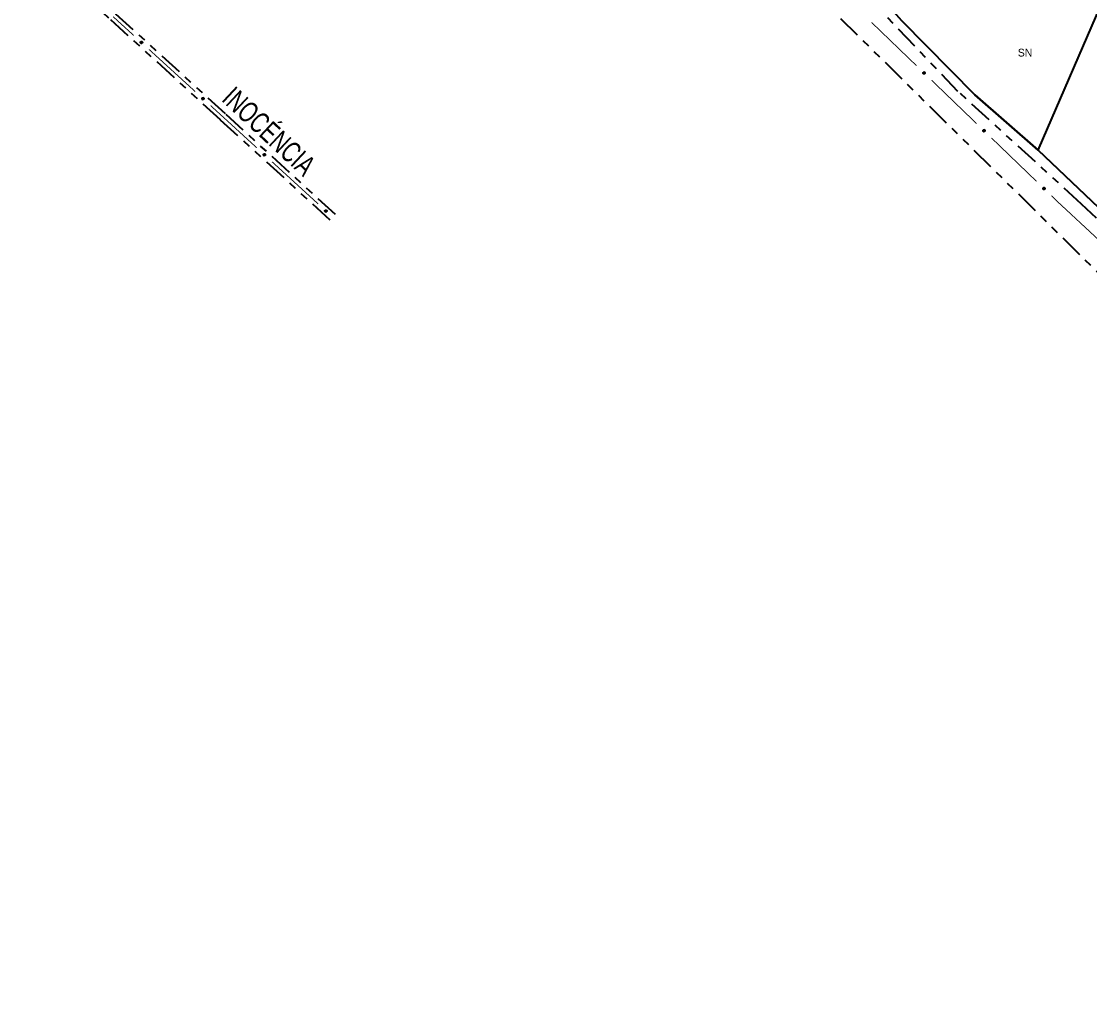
# Model space of a CAD drawing. Extents: x 207981 to 210201, y 4876477 to 4878908.
# Drawn here: x 209309.6 to 209514.8, y 4876755.6 to 4876941.7 of the extents above; entities that cross this region are included whole.
import ezdxf
from ezdxf.enums import TextEntityAlignment as Align

# ---------------------------------------------------------------- set-up
doc = ezdxf.new("R2010")
doc.units = 0
doc.header["$LTSCALE"] = 1.5
doc.header["$MEASUREMENT"] = 0
doc.linetypes.add('TRACO_25', pattern=[8, 3, -1, 1, -1, 1, -1])
for name, color, linetype in [('CD_MALHA_LOTES', 7, 'CONTINUOUS'), ('RU-QUADRA', 210, 'CONTINUOUS'), ('SV-EIXO-RUA-N-PAV', 6, 'CONTINUOUS'), ('SV-RUA-NAO-PAV', 7, 'CONTINUOUS'), ('SV-TXT-RUA-N-PAV', 7, 'CONTINUOUS'), ('Th_NmrPort', 1, 'CONTINUOUS')]:
    doc.layers.add(name, color=color, linetype=linetype)
doc.styles.add('ARIAL', font='ARIAL.SHX')

msp = doc.modelspace()

# ---------------------------------------------------------------- linework, layer by layer
at = {"layer": 'CD_MALHA_LOTES', "linetype": 'Continuous', "flags": 128}
for points in [[(209504.923383, 4876916.964051), (209517.809893, 4876946.769898)], [(209478.77953, 4876941.856337), (209492.778544, 4876927.625551), (209504.923383, 4876916.964051)], [(209504.923383, 4876916.964051), (209521.750012, 4876901.064509)]]:
    msp.add_lwpolyline(points, dxfattribs=at)
at = {"layer": 'RU-QUADRA', "linetype": 'Continuous', "flags": 128}
msp.add_lwpolyline([(209521.750012, 4876901.064509), (209504.923383, 4876916.964051), (209492.778544, 4876927.625551), (209478.77953, 4876941.856337), (209471.826377, 4876949.643867), (209463.250823, 4876958.682966), (209455.092457, 4876966.655914), (209446.934091, 4876975.277823), (209437.848639, 4876985.244008), (209477.018064, 4877019.499873), (209483.04413, 4877024.784269), (209488.235817, 4877029.419704), (209492.685835, 4877033.313469), (209497.32127, 4877037.485361), (209503.022855, 4877042.90882), (209509.605173, 4877048.517696), (209515.353112, 4877053.014068)], dxfattribs=at)
at = {"layer": 'SV-EIXO-RUA-N-PAV', "const_width": 0.18}
for points in [[(209327.220528, 4876942.634668), (209331.16917, 4876939.031132)], [(209481.581769, 4876933.210426), (209472.941909, 4876941.538261)], [(209334.123762, 4876936.334766), (209342.987538, 4876928.24567)], [(209493.101581, 4876922.106646), (209484.461722, 4876930.434481)], [(209345.94213, 4876925.549305), (209348.158074, 4876923.527031)], [(209348.158074, 4876923.527031), (209348.302949, 4876923.394817)], [(209348.302949, 4876923.394817), (209354.798767, 4876917.452396)], [(209504.621394, 4876911.002867), (209495.981534, 4876919.330702)], [(209357.750115, 4876914.75248), (209366.604161, 4876906.652735)], [(209508.918512, 4876906.860937), (209507.501347, 4876908.226922)], [(209508.941714, 4876906.839362), (209508.918512, 4876906.860937)], [(209516.26479, 4876900.029623), (209508.941714, 4876906.839362)]]:
    msp.add_lwpolyline(points, dxfattribs=at)
at = {"layer": 'SV-EIXO-RUA-N-PAV'}
for points in [[(209332.614541, 4876937.861114), (209332.663362, 4876937.864038), (209332.705919, 4876937.856569), (209332.739621, 4876937.840122), (209332.765612, 4876937.817824), (209332.789634, 4876937.792016), (209332.808112, 4876937.760654), (209332.82091, 4876937.721302), (209332.824188, 4876937.672349), (209332.81367, 4876937.629256), (209332.799314, 4876937.595352), (209332.777623, 4876937.566911), (209332.752162, 4876937.543995), (209332.718949, 4876937.525879), (209332.678943, 4876937.513298), (209332.629639, 4876937.511194), (209332.587967, 4876937.518803), (209332.555787, 4876937.535567), (209332.527332, 4876937.557555), (209332.503124, 4876937.584196), (209332.485163, 4876937.615086), (209332.472569, 4876937.655389), (209332.471137, 4876937.70408), (209332.478252, 4876937.745729), (209332.494559, 4876937.778136), (209332.516837, 4876937.805663), (209332.542429, 4876937.830071), (209332.573182, 4876937.849958), (209332.614541, 4876937.861114)], [(209483.048799, 4876931.643485), (209482.999917, 4876931.641893), (209482.957579, 4876931.65052), (209482.924338, 4876931.667879), (209482.898964, 4876931.690879), (209482.875656, 4876931.717332), (209482.85804, 4876931.749186), (209482.84632, 4876931.788873), (209482.844379, 4876931.837897), (209482.856067, 4876931.880687), (209482.871343, 4876931.914187), (209482.893801, 4876931.942026), (209482.919879, 4876931.964238), (209482.953573, 4876931.981442), (209482.993907, 4876931.992927), (209483.04325, 4876931.993686), (209483.084699, 4876931.984943), (209483.11641, 4876931.967308), (209483.144254, 4876931.944552), (209483.167727, 4876931.917261), (209483.184839, 4876931.885892), (209483.196329, 4876931.845261), (209483.196433, 4876931.796549), (209483.188185, 4876931.755109), (209483.170999, 4876931.723159), (209483.147979, 4876931.69625), (209483.121731, 4876931.672549), (209483.090447, 4876931.653508), (209483.048799, 4876931.643485)], [(209344.432909, 4876927.075652), (209344.48173, 4876927.078577), (209344.524287, 4876927.071107), (209344.557988, 4876927.054661), (209344.58398, 4876927.032362), (209344.608002, 4876927.006555), (209344.62648, 4876926.975192), (209344.639278, 4876926.93584), (209344.642555, 4876926.886887), (209344.632038, 4876926.843794), (209344.617682, 4876926.80989), (209344.595991, 4876926.781449), (209344.570529, 4876926.758534), (209344.537317, 4876926.740417), (209344.497311, 4876926.727837), (209344.448007, 4876926.725732), (209344.406335, 4876926.733341), (209344.374155, 4876926.750105), (209344.3457, 4876926.772093), (209344.321492, 4876926.798734), (209344.303531, 4876926.829625), (209344.290937, 4876926.869927), (209344.289505, 4876926.918618), (209344.296619, 4876926.960267), (209344.312927, 4876926.992674), (209344.335205, 4876927.020201), (209344.360796, 4876927.044609), (209344.391549, 4876927.064496), (209344.432909, 4876927.075652)], [(209494.568612, 4876920.539705), (209494.519729, 4876920.538113), (209494.477391, 4876920.546741), (209494.444151, 4876920.5641), (209494.418777, 4876920.587099), (209494.395468, 4876920.613552), (209494.377852, 4876920.645407), (209494.366132, 4876920.685093), (209494.364191, 4876920.734118), (209494.37588, 4876920.776908), (209494.391155, 4876920.810407), (209494.413614, 4876920.838246), (209494.439691, 4876920.860459), (209494.473385, 4876920.877663), (209494.513719, 4876920.889147), (209494.563063, 4876920.889906), (209494.604511, 4876920.881163), (209494.636222, 4876920.863528), (209494.664067, 4876920.840773), (209494.68754, 4876920.813481), (209494.704651, 4876920.782112), (209494.716141, 4876920.741481), (209494.716245, 4876920.692769), (209494.707997, 4876920.65133), (209494.690812, 4876920.619379), (209494.667792, 4876920.59247), (209494.641544, 4876920.568769), (209494.61026, 4876920.549729), (209494.568612, 4876920.539705)], [(209356.24273, 4876916.280641), (209356.291555, 4876916.283507), (209356.334103, 4876916.275986), (209356.367785, 4876916.259499), (209356.39375, 4876916.237169), (209356.41774, 4876916.211333), (209356.43618, 4876916.179948), (209356.448931, 4876916.140581), (209356.45215, 4876916.091624), (209356.441581, 4876916.048544), (209356.427184, 4876916.014657), (209356.405459, 4876915.986242), (209356.37997, 4876915.963357), (209356.346735, 4876915.94528), (209356.306715, 4876915.932748), (209356.257408, 4876915.930703), (209356.215745, 4876915.938362), (209356.183585, 4876915.955165), (209356.155157, 4876915.977187), (209356.130981, 4876916.003857), (209356.113057, 4876916.034769), (209356.100511, 4876916.075087), (209356.099138, 4876916.12378), (209356.106302, 4876916.16542), (209356.122649, 4876916.197808), (209356.14496, 4876916.225308), (209356.170581, 4876916.249685), (209356.201358, 4876916.269535), (209356.24273, 4876916.280641)], [(209506.088424, 4876909.435926), (209506.039542, 4876909.434334), (209505.997204, 4876909.442961), (209505.963963, 4876909.46032), (209505.938589, 4876909.48332), (209505.915281, 4876909.509773), (209505.897665, 4876909.541628), (209505.885945, 4876909.581314), (209505.884004, 4876909.630338), (209505.895692, 4876909.673128), (209505.910968, 4876909.706628), (209505.933426, 4876909.734467), (209505.959504, 4876909.756679), (209505.993198, 4876909.773883), (209506.033532, 4876909.785368), (209506.082875, 4876909.786127), (209506.124324, 4876909.777384), (209506.156035, 4876909.759749), (209506.18388, 4876909.736993), (209506.207352, 4876909.709702), (209506.224464, 4876909.678333), (209506.235954, 4876909.637702), (209506.236058, 4876909.58899), (209506.22781, 4876909.54755), (209506.210625, 4876909.5156), (209506.187604, 4876909.488691), (209506.161356, 4876909.46499), (209506.130072, 4876909.445949), (209506.088424, 4876909.435926)], [(209368.048124, 4876905.48098), (209368.096949, 4876905.483846), (209368.139497, 4876905.476325), (209368.173179, 4876905.459838), (209368.199144, 4876905.437509), (209368.223134, 4876905.411672), (209368.241574, 4876905.380287), (209368.254325, 4876905.34092), (209368.257544, 4876905.291963), (209368.246975, 4876905.248883), (209368.232578, 4876905.214997), (209368.210853, 4876905.186581), (209368.185364, 4876905.163696), (209368.15213, 4876905.14562), (209368.112109, 4876905.133088), (209368.062802, 4876905.131042), (209368.021139, 4876905.138702), (209367.988979, 4876905.155504), (209367.960551, 4876905.177526), (209367.936375, 4876905.204196), (209367.918451, 4876905.235109), (209367.905905, 4876905.275426), (209367.904532, 4876905.324119), (209367.911696, 4876905.365759), (209367.928043, 4876905.398147), (209367.950354, 4876905.425647), (209367.975975, 4876905.450024), (209368.006752, 4876905.469874), (209368.048124, 4876905.48098)]]:
    msp.add_lwpolyline(points, close=True, dxfattribs=at)
for points in [[(209332.471137, 4876937.70408), (209332.718949, 4876937.525879)], [(209332.472569, 4876937.655389), (209332.678943, 4876937.513298)], [(209332.475622, 4876937.722702), (209332.731355, 4876937.53735)], [(209332.475721, 4876937.678276), (209332.696353, 4876937.521263)], [(209332.478252, 4876937.745729), (209332.752162, 4876937.543995)], [(209332.484538, 4876937.633283), (209332.648248, 4876937.517133)], [(209332.485163, 4876937.615086), (209332.629639, 4876937.511194)], [(209332.48845, 4876937.759025), (209332.762325, 4876937.557117)], [(209332.494559, 4876937.778136), (209332.777623, 4876937.566911)], [(209332.497778, 4876937.597185), (209332.603734, 4876937.518962)], [(209332.503124, 4876937.584196), (209332.587967, 4876937.518803)], [(209332.507326, 4876937.78983), (209332.785409, 4876937.580387)], [(209332.516837, 4876937.805663), (209332.799314, 4876937.595352)], [(209332.533169, 4876937.816123), (209332.80402, 4876937.616974)], [(209332.542429, 4876937.830071), (209332.81367, 4876937.629256)], [(209332.561204, 4876937.836722), (209332.81584, 4876937.654218)], [(209332.573182, 4876937.849958), (209332.824188, 4876937.672349)], [(209332.59327, 4876937.853641), (209332.818678, 4876937.697811)], [(209332.614541, 4876937.861114), (209332.82091, 4876937.721302)], [(209332.641199, 4876937.861626), (209332.808764, 4876937.745652)], [(209332.663362, 4876937.864038), (209332.808112, 4876937.760654)], [(209332.68764, 4876937.859885), (209332.791669, 4876937.781574)], [(209332.705919, 4876937.856569), (209332.789634, 4876937.792016)], [(209483.090447, 4876931.653508), (209482.844379, 4876931.837897)], [(209483.048799, 4876931.643485), (209482.84632, 4876931.788873)], [(209483.070266, 4876931.650375), (209482.849192, 4876931.812294)], [(209483.102782, 4876931.666413), (209482.853217, 4876931.855794)], [(209483.121731, 4876931.672549), (209482.856067, 4876931.880687)], [(209483.022137, 4876931.643699), (209482.857797, 4876931.764201)], [(209482.999917, 4876931.641893), (209482.85804, 4876931.749186)], [(209483.131368, 4876931.686239), (209482.866049, 4876931.892701)], [(209483.147979, 4876931.69625), (209482.871343, 4876931.914187)], [(209482.975761, 4876931.646707), (209482.873906, 4876931.727826)], [(209482.957579, 4876931.65052), (209482.875656, 4876931.717332)], [(209483.157918, 4876931.711818), (209482.885651, 4876931.928767)], [(209483.170999, 4876931.723159), (209482.893801, 4876931.942026)], [(209483.177627, 4876931.742096), (209482.909361, 4876931.951399)], [(209483.188185, 4876931.755109), (209482.919879, 4876931.964238)], [(209483.191441, 4876931.778056), (209482.940859, 4876931.970314)], [(209483.196433, 4876931.796549), (209482.953573, 4876931.981442)], [(209483.192554, 4876931.822468), (209482.976287, 4876931.98544)], [(209483.196329, 4876931.845261), (209482.993907, 4876931.992927)], [(209483.184968, 4876931.867685), (209483.024486, 4876931.988257)], [(209483.184839, 4876931.885892), (209483.04325, 4876931.993686)], [(209483.172717, 4876931.90413), (209483.068933, 4876931.985214)], [(209483.167727, 4876931.917261), (209483.084699, 4876931.984943)], [(209344.289505, 4876926.918618), (209344.537317, 4876926.740417)], [(209344.290937, 4876926.869927), (209344.497311, 4876926.727837)], [(209344.29399, 4876926.93724), (209344.549722, 4876926.751888)], [(209344.294088, 4876926.892814), (209344.51472, 4876926.735801)], [(209344.296619, 4876926.960267), (209344.570529, 4876926.758534)], [(209344.302905, 4876926.847821), (209344.466616, 4876926.731671)], [(209344.303531, 4876926.829625), (209344.448007, 4876926.725732)], [(209344.306818, 4876926.973563), (209344.580693, 4876926.771655)], [(209344.312927, 4876926.992674), (209344.595991, 4876926.781449)], [(209344.316145, 4876926.811723), (209344.422102, 4876926.7335)], [(209344.321492, 4876926.798734), (209344.406335, 4876926.733341)], [(209344.325694, 4876927.004368), (209344.603776, 4876926.794925)], [(209344.335205, 4876927.020201), (209344.617682, 4876926.80989)], [(209344.351537, 4876927.030661), (209344.622388, 4876926.831513)], [(209344.360796, 4876927.044609), (209344.632038, 4876926.843794)], [(209344.379571, 4876927.05126), (209344.634208, 4876926.868756)], [(209344.391549, 4876927.064496), (209344.642555, 4876926.886887)], [(209344.411638, 4876927.068179), (209344.637045, 4876926.91235)], [(209344.432909, 4876927.075652), (209344.639278, 4876926.93584)], [(209344.459566, 4876927.076164), (209344.627132, 4876926.96019)], [(209344.48173, 4876927.078577), (209344.62648, 4876926.975192)], [(209344.506008, 4876927.074423), (209344.610037, 4876926.996112)], [(209344.524287, 4876927.071107), (209344.608002, 4876927.006555)], [(209494.61026, 4876920.549729), (209494.364191, 4876920.734118)], [(209494.568612, 4876920.539705), (209494.366132, 4876920.685093)], [(209494.590078, 4876920.546595), (209494.369005, 4876920.708514)], [(209494.622594, 4876920.562633), (209494.37303, 4876920.752014)], [(209494.641544, 4876920.568769), (209494.37588, 4876920.776908)], [(209494.54195, 4876920.53992), (209494.377609, 4876920.660421)], [(209494.519729, 4876920.538113), (209494.377852, 4876920.645407)], [(209494.65118, 4876920.58246), (209494.385862, 4876920.788921)], [(209494.667792, 4876920.59247), (209494.391155, 4876920.810407)], [(209494.495573, 4876920.542927), (209494.393719, 4876920.624046)], [(209494.477391, 4876920.546741), (209494.395468, 4876920.613552)], [(209494.677731, 4876920.608039), (209494.405464, 4876920.824988)], [(209494.690812, 4876920.619379), (209494.413614, 4876920.838246)], [(209494.69744, 4876920.638317), (209494.429173, 4876920.847619)], [(209494.707997, 4876920.65133), (209494.439691, 4876920.860459)], [(209494.711254, 4876920.674277), (209494.460671, 4876920.866534)], [(209494.716245, 4876920.692769), (209494.473385, 4876920.877663)], [(209494.712367, 4876920.718688), (209494.496099, 4876920.881661)], [(209494.716141, 4876920.741481), (209494.513719, 4876920.889147)], [(209494.70478, 4876920.763905), (209494.544299, 4876920.884477)], [(209494.704651, 4876920.782112), (209494.563063, 4876920.889906)], [(209494.69253, 4876920.800351), (209494.588746, 4876920.881435)], [(209494.68754, 4876920.813481), (209494.604511, 4876920.881163)], [(209356.099138, 4876916.12378), (209356.346735, 4876915.94528)], [(209356.100511, 4876916.075087), (209356.306715, 4876915.932748)], [(209356.103645, 4876916.142396), (209356.359155, 4876915.956737)], [(209356.10369, 4876916.09797), (209356.324133, 4876915.940692)], [(209356.106302, 4876916.16542), (209356.37997, 4876915.963357)], [(209356.112453, 4876916.052967), (209356.276024, 4876915.93662)], [(209356.113057, 4876916.034769), (209356.257408, 4876915.930703)], [(209356.116517, 4876916.178704), (209356.390149, 4876915.976467)], [(209356.122649, 4876916.197808), (209356.405459, 4876915.986242)], [(209356.12565, 4876916.016853), (209356.231512, 4876915.938502)], [(209356.130981, 4876916.003857), (209356.215745, 4876915.938362)], [(209356.13543, 4876916.209486), (209356.41326, 4876915.999709)], [(209356.14496, 4876916.225308), (209356.427184, 4876916.014657)], [(209356.161304, 4876916.235748), (209356.431916, 4876916.036274)], [(209356.170581, 4876916.249685), (209356.441581, 4876916.048544)], [(209356.189364, 4876916.256313), (209356.443781, 4876916.073503)], [(209356.201358, 4876916.269535), (209356.45215, 4876916.091624)], [(209356.221451, 4876916.273193), (209356.44667, 4876916.117093)], [(209356.24273, 4876916.280641), (209356.448931, 4876916.140581)], [(209356.269389, 4876916.281121), (209356.436815, 4876916.164946)], [(209356.291555, 4876916.283507), (209356.43618, 4876916.179948)], [(209356.315828, 4876916.279324), (209356.419763, 4876916.200888)], [(209356.334103, 4876916.275986), (209356.41774, 4876916.211333)], [(209506.130072, 4876909.445949), (209505.884004, 4876909.630338)], [(209506.088424, 4876909.435926), (209505.885945, 4876909.581314)], [(209506.109891, 4876909.442816), (209505.888817, 4876909.604735)], [(209506.142407, 4876909.458854), (209505.892843, 4876909.648235)], [(209506.161356, 4876909.46499), (209505.895692, 4876909.673128)], [(209506.061762, 4876909.43614), (209505.897422, 4876909.556642)], [(209506.039542, 4876909.434334), (209505.897665, 4876909.541628)], [(209506.170993, 4876909.47868), (209505.905674, 4876909.685142)], [(209506.187604, 4876909.488691), (209505.910968, 4876909.706628)], [(209506.015386, 4876909.439148), (209505.913531, 4876909.520267)], [(209505.997204, 4876909.442961), (209505.915281, 4876909.509773)], [(209506.197543, 4876909.504259), (209505.925276, 4876909.721208)], [(209506.210625, 4876909.5156), (209505.933426, 4876909.734467)], [(209506.217252, 4876909.534537), (209505.948986, 4876909.74384)], [(209506.22781, 4876909.54755), (209505.959504, 4876909.756679)], [(209506.231066, 4876909.570497), (209505.980484, 4876909.762755)], [(209506.236058, 4876909.58899), (209505.993198, 4876909.773883)], [(209506.23218, 4876909.614909), (209506.015912, 4876909.777881)], [(209506.235954, 4876909.637702), (209506.033532, 4876909.785368)], [(209506.224593, 4876909.660126), (209506.064111, 4876909.780698)], [(209506.224464, 4876909.678333), (209506.082875, 4876909.786127)], [(209506.212342, 4876909.696571), (209506.108558, 4876909.777655)], [(209506.207352, 4876909.709702), (209506.124324, 4876909.777384)], [(209367.904532, 4876905.324119), (209368.15213, 4876905.14562)], [(209367.909039, 4876905.342735), (209368.164549, 4876905.157076)], [(209367.911696, 4876905.365759), (209368.185364, 4876905.163696)], [(209367.921911, 4876905.379043), (209368.195543, 4876905.176806)], [(209367.928043, 4876905.398147), (209368.210853, 4876905.186581)], [(209367.940824, 4876905.409825), (209368.218654, 4876905.200048)], [(209367.950354, 4876905.425647), (209368.232578, 4876905.214997)], [(209367.966698, 4876905.436087), (209368.23731, 4876905.236613)], [(209367.975975, 4876905.450024), (209368.246975, 4876905.248883)], [(209367.994758, 4876905.456652), (209368.249175, 4876905.273842)], [(209368.006752, 4876905.469874), (209368.257544, 4876905.291963)], [(209368.026845, 4876905.473533), (209368.252064, 4876905.317432)], [(209368.048124, 4876905.48098), (209368.254325, 4876905.34092)], [(209368.074783, 4876905.48146), (209368.242209, 4876905.365285)], [(209368.096949, 4876905.483846), (209368.241574, 4876905.380287)], [(209368.121222, 4876905.479663), (209368.225157, 4876905.401227)], [(209368.139497, 4876905.476325), (209368.223134, 4876905.411672)], [(209367.905905, 4876905.275426), (209368.112109, 4876905.133088)], [(209367.909084, 4876905.29831), (209368.129527, 4876905.141031)], [(209367.917847, 4876905.253306), (209368.081418, 4876905.136959)], [(209367.918451, 4876905.235109), (209368.062802, 4876905.131042)], [(209367.931044, 4876905.217192), (209368.036906, 4876905.138842)], [(209367.936375, 4876905.204196), (209368.021139, 4876905.138702)]]:
    msp.add_lwpolyline(points, dxfattribs=at)
at = {"layer": 'SV-RUA-NAO-PAV', "linetype": 'TRACO_25'}
for points in [[(209274.884388, 4877226.011592, 14.136569), (209295.954526, 4877201.975872, 13.888721), (209329.7671, 4877160.091919, 13.516949), (209340.215206, 4877147.927806, 13.442595), (209351.645035, 4877138.949247, 13.442595), (209364.860474, 4877125.220278, 13.244316), (209380.230145, 4877105.504164, 12.922113), (209385.833673, 4877099.011187, 12.922113), (209390.738148, 4877093.660601, 12.773405), (209391.327925, 4877088.352611, 12.847759), (209387.39608, 4877084.813951, 12.847759), (209359.479986, 4877061.124589, 12.847759), (209358.497024, 4877056.996152, 12.847759), (209406.85871, 4876998.608264, 12.847759), (209422.389495, 4876980.423484, 12.847759), (209428.680446, 4876980.226891, 12.847759), (209431.039553, 4876981.406445, 12.847759), (209458.464167, 4876950.738059, 12.847759), (209517.048648, 4876892.841651, 12.847759), (209583.398521, 4876833.372505, 12.847759), (209635.397162, 4876781.373864, 12.847759), (209660.364372, 4876755.648071, 12.847759)], [(209568.824451, 4876854.82981, 11.67), (209513.286314, 4876906.638379, 11.67), (209489.530585, 4876928.286091, 11.67), (209437.316628, 4876983.013452, 11.67), (209435.857232, 4876985.445779, 11.67), (209436.505853, 4876987.067331, 11.67), (209514.4214, 4877054.361716, 11.67), (209546.203808, 4877103.089337, 11.67)], [(209369.92848, 4876904.614555, 11.112823), (209348.802105, 4876923.941117, 11.112823), (209327.718584, 4876943.181973, 11.112823), (209301.792709, 4876966.708097, 11.112823), (209283.607705, 4876983.384376, 11.112823), (209274.877776, 4876991.199777, 11.112823)], [(209274.877711, 4876988.903545, 11.484595), (209282.611773, 4876982.289318, 11.063254), (209300.795275, 4876965.614689, 11.112823), (209326.722473, 4876942.087365, 11.112823), (209347.803793, 4876922.848517, 11.112823), (209368.929511, 4876903.522556, 11.112823)]]:
    msp.add_polyline3d(points, dxfattribs=at)

# ---------------------------------------------------------------- texts
at = {"layer": 'SV-TXT-RUA-N-PAV', "style": 'ARIAL', "width": 0.7}
msp.add_text('INOCÉNCIA', height=4, rotation=317, dxfattribs=at).set_placement((209347.857264, 4876926.563609))
at = {"layer": 'Th_NmrPort', "color": 1}
msp.add_text('SN', height=1.5, dxfattribs=at).set_placement((209501.037672, 4876935.733886), align=Align.MIDDLE_LEFT)

doc.saveas('drawing.dxf')
